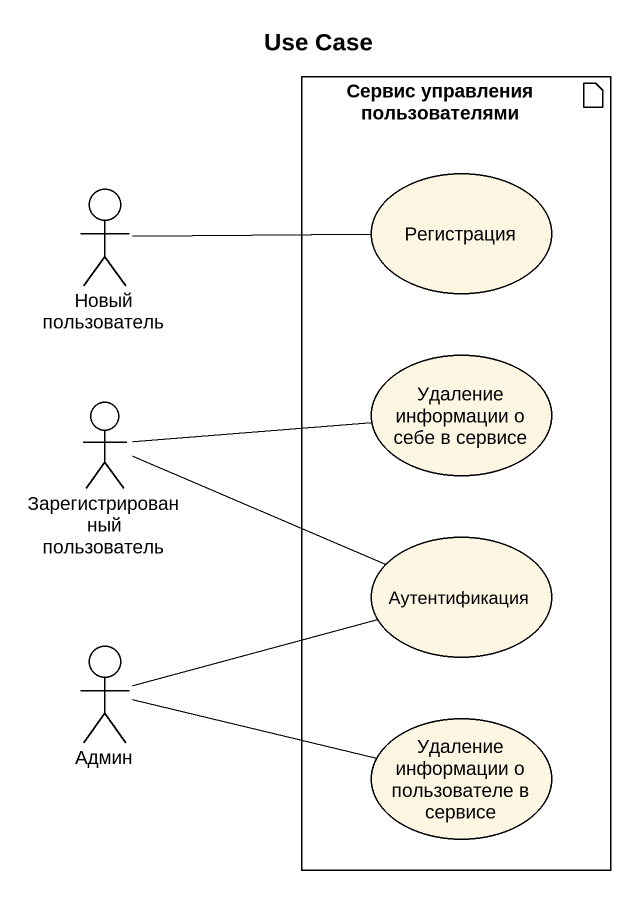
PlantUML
@startuml
title Use Case
artifact "Сервис управления пользователями" as Сервис_управления {
  usecase Регистрация
  usecase "Удаление информации о себе в сервисе" as Удаление_информации_о_себе
  usecase Аутентификация
  usecase "Удаление информации о пользователе в сервисе" as Удаление_информации_о
}
actor "Новый пользователь" as Новый_пользователь
actor "Зарегистрированный пользователь" as Зарегистрированный
actor Админ
Новый_пользователь -right- Регистрация
Зарегистрированный -right- Удаление_информации_о_себе
Зарегистрированный -right- Аутентификация
Админ -right- Аутентификация
Админ -right- Удаление_информации_о
@enduml
